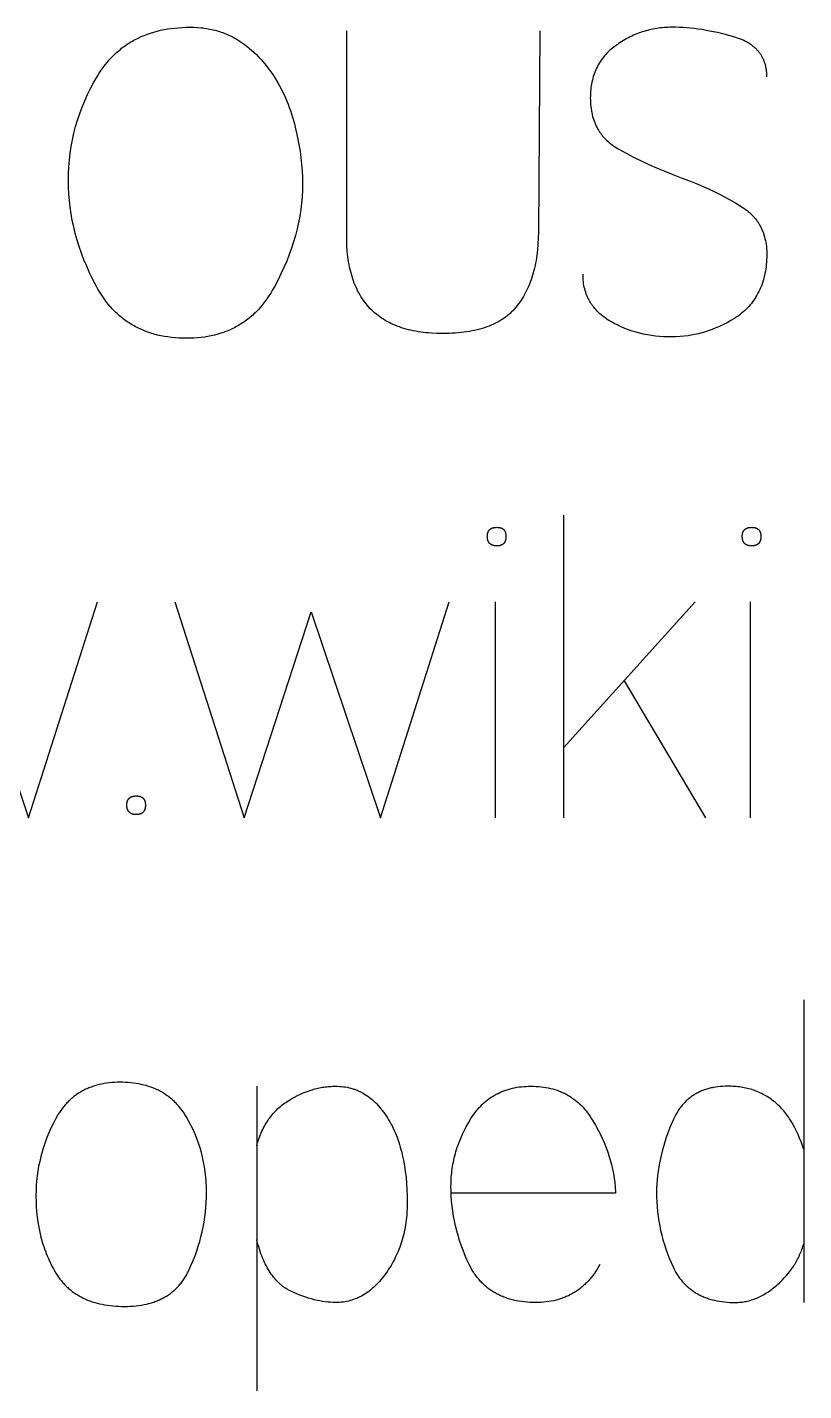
# Model space of a CAD drawing. Header units: millimetres. Extents: x -1220 to 1220, y -1270 to 3560.
# Drawn here: x -640.1 to -450.4, y 3226.7 to 3559.9 of the extents above; entities that cross this region are included whole.
import ezdxf

# ---------------------------------------------------------------- set-up
doc = ezdxf.new("R2010")
doc.units = ezdxf.units.MM
doc.layers.add('TC', color=220, linetype='Continuous', true_color=0xff00bb)

msp = doc.modelspace()

# ---------------------------------------------------------------- linework, layer by layer
at = {"layer": 'TC'}
for points in [[(-600.35, 3559.88), (-599.43, 3559.87), (-598.54, 3559.82), (-597.65, 3559.75), (-597.22, 3559.71), (-596.79, 3559.65), (-596.36, 3559.59), (-595.94, 3559.52), (-595.53, 3559.45), (-595.11, 3559.36), (-594.7, 3559.27), (-594.3, 3559.17), (-593.9, 3559.07), (-593.51, 3558.96), (-593.12, 3558.84), (-592.73, 3558.71), (-592.35, 3558.58), (-591.97, 3558.44), (-591.59, 3558.29), (-591.23, 3558.13), (-590.86, 3557.97), (-590.5, 3557.8), (-590.14, 3557.62), (-589.79, 3557.44), (-589.44, 3557.25), (-589.1, 3557.05), (-588.76, 3556.84), (-588.43, 3556.63), (-588.1, 3556.41), (-587.13, 3555.73), (-586.51, 3555.25), (-585.9, 3554.76), (-585.3, 3554.26), (-584.72, 3553.74), (-584.15, 3553.2), (-583.6, 3552.65), (-583.07, 3552.09), (-582.55, 3551.5), (-582.04, 3550.91), (-581.55, 3550.29), (-581.07, 3549.66), (-580.61, 3549.02), (-580.16, 3548.35), (-579.73, 3547.68), (-578.9, 3546.28), (-578.5, 3545.57), (-578.11, 3544.84), (-577.74, 3544.11), (-577.39, 3543.37), (-577.04, 3542.62), (-576.72, 3541.86), (-576.41, 3541.09), (-576.11, 3540.31), (-575.83, 3539.53), (-575.56, 3538.73), (-575.31, 3537.93), (-575.07, 3537.11), (-574.85, 3536.29), (-574.64, 3535.46), (-574.08, 3532.93), (-573.76, 3531.27), (-573.48, 3529.62), (-573.26, 3527.98), (-573.09, 3526.37), (-572.96, 3524.77), (-572.89, 3523.18), (-572.87, 3521.61), (-572.89, 3520.04), (-572.97, 3518.47), (-573.11, 3516.9), (-573.29, 3515.32), (-573.54, 3513.75), (-573.83, 3512.18), (-574.18, 3510.61), (-574.58, 3509.03), (-575.04, 3507.46), (-575.55, 3505.89), (-576.11, 3504.32), (-576.73, 3502.74), (-577.4, 3501.17), (-578.13, 3499.6), (-578.9, 3498.03), (-579.74, 3496.45), (-580.17, 3495.68), (-580.61, 3494.93), (-581.08, 3494.21), (-581.55, 3493.51), (-582.04, 3492.83), (-582.55, 3492.18), (-583.08, 3491.55), (-583.62, 3490.95), (-583.89, 3490.66), (-584.17, 3490.37), (-584.45, 3490.09), (-584.74, 3489.82), (-585.03, 3489.55), (-585.33, 3489.29), (-585.62, 3489.04), (-585.93, 3488.79), (-586.23, 3488.55), (-586.54, 3488.31), (-586.86, 3488.08), (-587.17, 3487.85), (-587.5, 3487.64), (-587.82, 3487.42), (-588.15, 3487.22), (-588.48, 3487.02), (-588.82, 3486.83), (-589.16, 3486.64), (-589.51, 3486.46), (-589.86, 3486.28), (-590.21, 3486.11), (-590.57, 3485.95), (-590.93, 3485.79), (-591.29, 3485.64), (-591.66, 3485.5), (-592.03, 3485.36), (-592.41, 3485.23), (-592.79, 3485.1), (-593.56, 3484.87), (-594.35, 3484.66), (-595.15, 3484.48), (-595.97, 3484.32), (-596.8, 3484.18), (-597.65, 3484.07), (-598.51, 3483.98), (-599.39, 3483.92), (-600.29, 3483.89), (-601.2, 3483.87), (-602.14, 3483.89), (-603.07, 3483.92), (-603.98, 3483.99), (-604.87, 3484.07), (-605.75, 3484.19), (-606.61, 3484.32), (-607.46, 3484.49), (-608.29, 3484.67), (-609.1, 3484.89), (-609.9, 3485.12), (-610.29, 3485.25), (-610.68, 3485.39), (-611.06, 3485.53), (-611.44, 3485.67), (-611.82, 3485.83), (-612.19, 3485.99), (-612.55, 3486.15), (-612.92, 3486.32), (-613.28, 3486.5), (-613.63, 3486.68), (-613.98, 3486.88), (-614.33, 3487.07), (-614.67, 3487.27), (-615.01, 3487.48), (-615.35, 3487.7), (-615.68, 3487.92), (-616.01, 3488.15), (-616.33, 3488.38), (-616.65, 3488.62), (-616.96, 3488.87), (-617.27, 3489.12), (-617.58, 3489.38), (-617.88, 3489.65), (-618.18, 3489.92), (-618.48, 3490.2), (-618.77, 3490.48), (-619.05, 3490.77), (-619.33, 3491.07), (-619.61, 3491.37), (-619.89, 3491.68), (-620.42, 3492.32), (-620.94, 3492.98), (-621.44, 3493.67), (-621.93, 3494.38), (-622.4, 3495.12), (-622.85, 3495.88), (-623.29, 3496.67), (-624.11, 3498.26), (-624.88, 3499.87), (-625.59, 3501.47), (-626.25, 3503.07), (-626.86, 3504.67), (-627.41, 3506.27), (-627.92, 3507.88), (-628.37, 3509.48), (-628.76, 3511.09), (-629.11, 3512.7), (-629.4, 3514.3), (-629.63, 3515.91), (-629.82, 3517.52), (-629.95, 3519.13), (-630.03, 3520.74), (-630.06, 3522.35), (-630.03, 3524.06), (-629.95, 3525.76), (-629.81, 3527.44), (-629.61, 3529.11), (-629.37, 3530.76), (-629.06, 3532.39), (-628.7, 3534.01), (-628.29, 3535.62), (-627.82, 3537.21), (-627.29, 3538.79), (-626.71, 3540.35), (-626.07, 3541.9), (-625.38, 3543.43), (-624.63, 3544.95), (-623.83, 3546.45), (-622.97, 3547.94), (-622.52, 3548.67), (-622.04, 3549.38), (-621.55, 3550.07), (-621.05, 3550.74), (-620.53, 3551.38), (-619.99, 3552), (-619.43, 3552.59), (-618.86, 3553.16), (-618.57, 3553.44), (-618.28, 3553.71), (-617.98, 3553.98), (-617.68, 3554.24), (-617.37, 3554.49), (-617.06, 3554.74), (-616.74, 3554.98), (-616.42, 3555.22), (-616.1, 3555.45), (-615.77, 3555.67), (-615.44, 3555.89), (-615.11, 3556.1), (-614.77, 3556.31), (-614.42, 3556.51), (-614.08, 3556.71), (-613.72, 3556.9), (-613.37, 3557.08), (-613.01, 3557.26), (-612.28, 3557.6), (-611.53, 3557.91), (-610.77, 3558.2), (-609.99, 3558.47), (-609.19, 3558.72), (-608.38, 3558.94), (-607.55, 3559.14), (-606.71, 3559.31), (-605.85, 3559.46), (-604.97, 3559.59), (-604.08, 3559.7), (-603.17, 3559.78), (-602.25, 3559.84), (-601.31, 3559.87)], [(-525.4, 3437.68), (-525.26, 3437.67), (-525.13, 3437.67), (-525.07, 3437.66), (-525, 3437.66), (-524.94, 3437.65), (-524.88, 3437.64), (-524.82, 3437.63), (-524.76, 3437.62), (-524.7, 3437.61), (-524.65, 3437.6), (-524.59, 3437.59), (-524.53, 3437.57), (-524.48, 3437.56), (-524.43, 3437.54), (-524.38, 3437.52), (-524.33, 3437.5), (-524.28, 3437.48), (-524.23, 3437.46), (-524.18, 3437.44), (-524.14, 3437.41), (-524.09, 3437.39), (-524.05, 3437.36), (-524, 3437.34), (-523.96, 3437.31), (-523.92, 3437.28), (-523.88, 3437.25), (-523.84, 3437.22), (-523.81, 3437.19), (-523.77, 3437.16), (-523.73, 3437.12), (-523.7, 3437.09), (-523.67, 3437.05), (-523.64, 3437.01), (-523.6, 3436.97), (-523.57, 3436.93), (-523.55, 3436.89), (-523.52, 3436.85), (-523.49, 3436.81), (-523.47, 3436.77), (-523.44, 3436.72), (-523.42, 3436.67), (-523.4, 3436.63), (-523.38, 3436.58), (-523.36, 3436.53), (-523.34, 3436.48), (-523.32, 3436.43), (-523.3, 3436.38), (-523.29, 3436.32), (-523.27, 3436.27), (-523.26, 3436.21), (-523.25, 3436.15), (-523.23, 3436.1), (-523.22, 3436.04), (-523.21, 3435.98), (-523.21, 3435.92), (-523.2, 3435.85), (-523.19, 3435.79), (-523.19, 3435.73), (-523.18, 3435.59), (-523.18, 3435.46), (-523.18, 3435.31), (-523.19, 3435.18), (-523.2, 3435.04), (-523.21, 3434.98), (-523.21, 3434.91), (-523.22, 3434.85), (-523.23, 3434.79), (-523.25, 3434.73), (-523.26, 3434.67), (-523.27, 3434.61), (-523.29, 3434.55), (-523.3, 3434.49), (-523.32, 3434.44), (-523.34, 3434.39), (-523.36, 3434.33), (-523.38, 3434.28), (-523.4, 3434.23), (-523.42, 3434.18), (-523.44, 3434.13), (-523.47, 3434.09), (-523.49, 3434.04), (-523.52, 3433.99), (-523.55, 3433.95), (-523.57, 3433.91), (-523.6, 3433.87), (-523.64, 3433.83), (-523.67, 3433.79), (-523.7, 3433.75), (-523.73, 3433.71), (-523.77, 3433.68), (-523.81, 3433.64), (-523.84, 3433.61), (-523.88, 3433.58), (-523.92, 3433.55), (-523.96, 3433.52), (-524, 3433.49), (-524.05, 3433.46), (-524.09, 3433.43), (-524.14, 3433.41), (-524.18, 3433.38), (-524.23, 3433.36), (-524.28, 3433.34), (-524.33, 3433.32), (-524.38, 3433.3), (-524.43, 3433.28), (-524.48, 3433.26), (-524.53, 3433.24), (-524.59, 3433.23), (-524.65, 3433.21), (-524.7, 3433.2), (-524.76, 3433.19), (-524.82, 3433.18), (-524.88, 3433.17), (-524.94, 3433.16), (-525, 3433.15), (-525.07, 3433.15), (-525.13, 3433.14), (-525.2, 3433.14), (-525.26, 3433.13), (-525.4, 3433.13), (-525.54, 3433.13), (-525.68, 3433.14), (-525.75, 3433.15), (-525.82, 3433.15), (-525.88, 3433.16), (-525.94, 3433.17), (-526.01, 3433.18), (-526.07, 3433.19), (-526.13, 3433.2), (-526.19, 3433.21), (-526.25, 3433.23), (-526.31, 3433.24), (-526.36, 3433.26), (-526.42, 3433.28), (-526.47, 3433.3), (-526.52, 3433.32), (-526.58, 3433.34), (-526.63, 3433.36), (-526.68, 3433.38), (-526.72, 3433.41), (-526.77, 3433.43), (-526.82, 3433.46), (-526.86, 3433.49), (-526.91, 3433.52), (-526.95, 3433.55), (-526.99, 3433.58), (-527.03, 3433.61), (-527.07, 3433.64), (-527.11, 3433.68), (-527.14, 3433.71), (-527.18, 3433.75), (-527.21, 3433.79), (-527.25, 3433.83), (-527.28, 3433.87), (-527.31, 3433.91), (-527.34, 3433.95), (-527.37, 3433.99), (-527.4, 3434.04), (-527.42, 3434.09), (-527.45, 3434.13), (-527.47, 3434.18), (-527.5, 3434.23), (-527.52, 3434.28), (-527.54, 3434.33), (-527.56, 3434.39), (-527.58, 3434.44), (-527.6, 3434.49), (-527.61, 3434.55), (-527.63, 3434.61), (-527.64, 3434.67), (-527.66, 3434.73), (-527.67, 3434.79), (-527.68, 3434.85), (-527.69, 3434.91), (-527.7, 3434.98), (-527.7, 3435.04), (-527.71, 3435.11), (-527.72, 3435.18), (-527.72, 3435.31), (-527.73, 3435.46), (-527.72, 3435.59), (-527.72, 3435.66), (-527.72, 3435.73), (-527.71, 3435.79), (-527.7, 3435.85), (-527.7, 3435.92), (-527.69, 3435.98), (-527.68, 3436.04), (-527.67, 3436.1), (-527.66, 3436.15), (-527.64, 3436.21), (-527.63, 3436.27), (-527.61, 3436.32), (-527.6, 3436.38), (-527.58, 3436.43), (-527.56, 3436.48), (-527.54, 3436.53), (-527.52, 3436.58), (-527.5, 3436.63), (-527.47, 3436.67), (-527.45, 3436.72), (-527.42, 3436.77), (-527.4, 3436.81), (-527.37, 3436.85), (-527.34, 3436.89), (-527.31, 3436.93), (-527.28, 3436.97), (-527.25, 3437.01), (-527.21, 3437.05), (-527.18, 3437.09), (-527.14, 3437.12), (-527.11, 3437.16), (-527.07, 3437.19), (-527.03, 3437.22), (-526.99, 3437.25), (-526.95, 3437.28), (-526.91, 3437.31), (-526.86, 3437.34), (-526.82, 3437.36), (-526.77, 3437.39), (-526.72, 3437.41), (-526.68, 3437.44), (-526.63, 3437.46), (-526.58, 3437.48), (-526.52, 3437.5), (-526.47, 3437.52), (-526.42, 3437.54), (-526.36, 3437.56), (-526.31, 3437.57), (-526.25, 3437.59), (-526.19, 3437.6), (-526.13, 3437.61), (-526.07, 3437.62), (-526.01, 3437.63), (-525.94, 3437.64), (-525.88, 3437.65), (-525.82, 3437.66), (-525.68, 3437.67), (-525.54, 3437.67)], [(-463.13, 3437.68), (-463, 3437.67), (-462.87, 3437.67), (-462.8, 3437.66), (-462.74, 3437.66), (-462.67, 3437.65), (-462.61, 3437.64), (-462.55, 3437.63), (-462.49, 3437.62), (-462.44, 3437.61), (-462.38, 3437.6), (-462.32, 3437.59), (-462.27, 3437.57), (-462.22, 3437.56), (-462.16, 3437.54), (-462.11, 3437.52), (-462.06, 3437.5), (-462.01, 3437.48), (-461.96, 3437.46), (-461.92, 3437.44), (-461.87, 3437.41), (-461.82, 3437.39), (-461.78, 3437.36), (-461.74, 3437.34), (-461.7, 3437.31), (-461.66, 3437.28), (-461.62, 3437.25), (-461.58, 3437.22), (-461.54, 3437.19), (-461.5, 3437.16), (-461.47, 3437.12), (-461.43, 3437.09), (-461.4, 3437.05), (-461.37, 3437.01), (-461.34, 3436.97), (-461.31, 3436.93), (-461.28, 3436.89), (-461.25, 3436.85), (-461.23, 3436.81), (-461.2, 3436.77), (-461.18, 3436.72), (-461.15, 3436.67), (-461.13, 3436.63), (-461.11, 3436.58), (-461.09, 3436.53), (-461.07, 3436.48), (-461.05, 3436.43), (-461.04, 3436.38), (-461.02, 3436.32), (-461.01, 3436.27), (-460.99, 3436.21), (-460.98, 3436.15), (-460.97, 3436.1), (-460.96, 3436.04), (-460.95, 3435.98), (-460.94, 3435.92), (-460.93, 3435.85), (-460.93, 3435.79), (-460.92, 3435.73), (-460.92, 3435.59), (-460.91, 3435.46), (-460.92, 3435.31), (-460.92, 3435.18), (-460.93, 3435.04), (-460.94, 3434.98), (-460.95, 3434.91), (-460.96, 3434.85), (-460.97, 3434.79), (-460.98, 3434.73), (-460.99, 3434.67), (-461.01, 3434.61), (-461.02, 3434.55), (-461.04, 3434.49), (-461.05, 3434.44), (-461.07, 3434.39), (-461.09, 3434.33), (-461.11, 3434.28), (-461.13, 3434.23), (-461.15, 3434.18), (-461.18, 3434.13), (-461.2, 3434.09), (-461.23, 3434.04), (-461.25, 3433.99), (-461.28, 3433.95), (-461.31, 3433.91), (-461.34, 3433.87), (-461.37, 3433.83), (-461.4, 3433.79), (-461.43, 3433.75), (-461.47, 3433.71), (-461.5, 3433.68), (-461.54, 3433.64), (-461.58, 3433.61), (-461.62, 3433.58), (-461.66, 3433.55), (-461.7, 3433.52), (-461.74, 3433.49), (-461.78, 3433.46), (-461.82, 3433.43), (-461.87, 3433.41), (-461.92, 3433.38), (-461.96, 3433.36), (-462.01, 3433.34), (-462.06, 3433.32), (-462.11, 3433.3), (-462.16, 3433.28), (-462.22, 3433.26), (-462.27, 3433.24), (-462.32, 3433.23), (-462.38, 3433.21), (-462.44, 3433.2), (-462.49, 3433.19), (-462.55, 3433.18), (-462.61, 3433.17), (-462.67, 3433.16), (-462.74, 3433.15), (-462.8, 3433.15), (-462.87, 3433.14), (-462.93, 3433.14), (-463, 3433.13), (-463.13, 3433.13), (-463.28, 3433.13), (-463.42, 3433.14), (-463.48, 3433.15), (-463.55, 3433.15), (-463.61, 3433.16), (-463.68, 3433.17), (-463.74, 3433.18), (-463.8, 3433.19), (-463.86, 3433.2), (-463.92, 3433.21), (-463.98, 3433.23), (-464.04, 3433.24), (-464.1, 3433.26), (-464.15, 3433.28), (-464.21, 3433.3), (-464.26, 3433.32), (-464.31, 3433.34), (-464.36, 3433.36), (-464.41, 3433.38), (-464.46, 3433.41), (-464.51, 3433.43), (-464.55, 3433.46), (-464.6, 3433.49), (-464.64, 3433.52), (-464.68, 3433.55), (-464.72, 3433.58), (-464.76, 3433.61), (-464.8, 3433.64), (-464.84, 3433.68), (-464.88, 3433.71), (-464.91, 3433.75), (-464.95, 3433.79), (-464.98, 3433.83), (-465.01, 3433.87), (-465.05, 3433.91), (-465.08, 3433.95), (-465.1, 3433.99), (-465.13, 3434.04), (-465.16, 3434.09), (-465.18, 3434.13), (-465.21, 3434.18), (-465.23, 3434.23), (-465.25, 3434.28), (-465.28, 3434.33), (-465.3, 3434.39), (-465.31, 3434.44), (-465.33, 3434.49), (-465.35, 3434.55), (-465.36, 3434.61), (-465.38, 3434.67), (-465.39, 3434.73), (-465.4, 3434.79), (-465.41, 3434.85), (-465.42, 3434.91), (-465.43, 3434.98), (-465.44, 3435.04), (-465.45, 3435.11), (-465.45, 3435.18), (-465.46, 3435.31), (-465.46, 3435.46), (-465.46, 3435.59), (-465.45, 3435.66), (-465.45, 3435.73), (-465.45, 3435.79), (-465.44, 3435.85), (-465.43, 3435.92), (-465.42, 3435.98), (-465.41, 3436.04), (-465.4, 3436.1), (-465.39, 3436.15), (-465.38, 3436.21), (-465.36, 3436.27), (-465.35, 3436.32), (-465.33, 3436.38), (-465.31, 3436.43), (-465.3, 3436.48), (-465.28, 3436.53), (-465.25, 3436.58), (-465.23, 3436.63), (-465.21, 3436.67), (-465.18, 3436.72), (-465.16, 3436.77), (-465.13, 3436.81), (-465.1, 3436.85), (-465.08, 3436.89), (-465.05, 3436.93), (-465.01, 3436.97), (-464.98, 3437.01), (-464.95, 3437.05), (-464.91, 3437.09), (-464.88, 3437.12), (-464.84, 3437.16), (-464.8, 3437.19), (-464.76, 3437.22), (-464.72, 3437.25), (-464.68, 3437.28), (-464.64, 3437.31), (-464.6, 3437.34), (-464.55, 3437.36), (-464.51, 3437.39), (-464.46, 3437.41), (-464.41, 3437.44), (-464.36, 3437.46), (-464.31, 3437.48), (-464.26, 3437.5), (-464.21, 3437.52), (-464.15, 3437.54), (-464.1, 3437.56), (-464.04, 3437.57), (-463.98, 3437.59), (-463.92, 3437.6), (-463.86, 3437.61), (-463.8, 3437.62), (-463.74, 3437.63), (-463.68, 3437.64), (-463.61, 3437.65), (-463.55, 3437.66), (-463.42, 3437.67), (-463.28, 3437.67)], [(-613.46, 3372.03), (-613.32, 3372.03), (-613.19, 3372.02), (-613.13, 3372.01), (-613.06, 3372.01), (-613, 3372), (-612.94, 3371.99), (-612.88, 3371.98), (-612.82, 3371.97), (-612.76, 3371.96), (-612.71, 3371.95), (-612.65, 3371.94), (-612.59, 3371.92), (-612.54, 3371.91), (-612.49, 3371.89), (-612.44, 3371.87), (-612.39, 3371.85), (-612.34, 3371.83), (-612.29, 3371.81), (-612.24, 3371.79), (-612.2, 3371.77), (-612.15, 3371.74), (-612.11, 3371.72), (-612.06, 3371.69), (-612.02, 3371.66), (-611.98, 3371.63), (-611.94, 3371.6), (-611.9, 3371.57), (-611.87, 3371.54), (-611.83, 3371.51), (-611.79, 3371.47), (-611.76, 3371.44), (-611.73, 3371.4), (-611.7, 3371.36), (-611.66, 3371.33), (-611.63, 3371.29), (-611.61, 3371.25), (-611.58, 3371.2), (-611.55, 3371.16), (-611.53, 3371.12), (-611.5, 3371.07), (-611.48, 3371.03), (-611.46, 3370.98), (-611.44, 3370.93), (-611.42, 3370.88), (-611.4, 3370.83), (-611.38, 3370.78), (-611.36, 3370.73), (-611.35, 3370.67), (-611.33, 3370.62), (-611.32, 3370.56), (-611.31, 3370.51), (-611.29, 3370.45), (-611.28, 3370.39), (-611.27, 3370.33), (-611.27, 3370.27), (-611.26, 3370.21), (-611.25, 3370.14), (-611.25, 3370.08), (-611.24, 3369.94), (-611.24, 3369.81), (-611.24, 3369.67), (-611.25, 3369.53), (-611.26, 3369.39), (-611.27, 3369.33), (-611.27, 3369.26), (-611.28, 3369.2), (-611.29, 3369.14), (-611.31, 3369.08), (-611.32, 3369.02), (-611.33, 3368.96), (-611.35, 3368.9), (-611.36, 3368.85), (-611.38, 3368.79), (-611.4, 3368.74), (-611.42, 3368.68), (-611.44, 3368.63), (-611.46, 3368.58), (-611.48, 3368.53), (-611.5, 3368.48), (-611.53, 3368.44), (-611.55, 3368.39), (-611.58, 3368.35), (-611.61, 3368.3), (-611.63, 3368.26), (-611.66, 3368.22), (-611.7, 3368.18), (-611.73, 3368.14), (-611.76, 3368.1), (-611.79, 3368.06), (-611.83, 3368.03), (-611.87, 3367.99), (-611.9, 3367.96), (-611.94, 3367.93), (-611.98, 3367.9), (-612.02, 3367.87), (-612.06, 3367.84), (-612.11, 3367.81), (-612.15, 3367.78), (-612.2, 3367.76), (-612.24, 3367.73), (-612.29, 3367.71), (-612.34, 3367.69), (-612.39, 3367.67), (-612.44, 3367.65), (-612.49, 3367.63), (-612.54, 3367.61), (-612.59, 3367.59), (-612.65, 3367.58), (-612.71, 3367.56), (-612.76, 3367.55), (-612.82, 3367.54), (-612.88, 3367.53), (-612.94, 3367.52), (-613, 3367.51), (-613.06, 3367.5), (-613.13, 3367.5), (-613.19, 3367.49), (-613.26, 3367.49), (-613.32, 3367.48), (-613.46, 3367.48), (-613.6, 3367.48), (-613.74, 3367.49), (-613.81, 3367.5), (-613.88, 3367.5), (-613.94, 3367.51), (-614, 3367.52), (-614.07, 3367.53), (-614.13, 3367.54), (-614.19, 3367.55), (-614.25, 3367.56), (-614.31, 3367.58), (-614.37, 3367.59), (-614.42, 3367.61), (-614.48, 3367.63), (-614.53, 3367.65), (-614.58, 3367.67), (-614.64, 3367.69), (-614.69, 3367.71), (-614.74, 3367.73), (-614.78, 3367.76), (-614.83, 3367.78), (-614.88, 3367.81), (-614.92, 3367.84), (-614.97, 3367.87), (-615.01, 3367.9), (-615.05, 3367.93), (-615.09, 3367.96), (-615.13, 3367.99), (-615.17, 3368.03), (-615.2, 3368.06), (-615.24, 3368.1), (-615.27, 3368.14), (-615.31, 3368.18), (-615.34, 3368.22), (-615.37, 3368.26), (-615.4, 3368.3), (-615.43, 3368.35), (-615.46, 3368.39), (-615.48, 3368.44), (-615.51, 3368.48), (-615.53, 3368.53), (-615.56, 3368.58), (-615.58, 3368.63), (-615.6, 3368.68), (-615.62, 3368.74), (-615.64, 3368.79), (-615.66, 3368.85), (-615.67, 3368.9), (-615.69, 3368.96), (-615.7, 3369.02), (-615.72, 3369.08), (-615.73, 3369.14), (-615.74, 3369.2), (-615.75, 3369.26), (-615.76, 3369.33), (-615.76, 3369.39), (-615.77, 3369.46), (-615.78, 3369.53), (-615.78, 3369.67), (-615.79, 3369.81), (-615.78, 3369.94), (-615.78, 3370.01), (-615.78, 3370.08), (-615.77, 3370.14), (-615.76, 3370.21), (-615.76, 3370.27), (-615.75, 3370.33), (-615.74, 3370.39), (-615.73, 3370.45), (-615.72, 3370.51), (-615.7, 3370.56), (-615.69, 3370.62), (-615.67, 3370.67), (-615.66, 3370.73), (-615.64, 3370.78), (-615.62, 3370.83), (-615.6, 3370.88), (-615.58, 3370.93), (-615.56, 3370.98), (-615.53, 3371.03), (-615.51, 3371.07), (-615.48, 3371.12), (-615.46, 3371.16), (-615.43, 3371.2), (-615.4, 3371.25), (-615.37, 3371.29), (-615.34, 3371.33), (-615.31, 3371.36), (-615.27, 3371.4), (-615.24, 3371.44), (-615.2, 3371.47), (-615.17, 3371.51), (-615.13, 3371.54), (-615.09, 3371.57), (-615.05, 3371.6), (-615.01, 3371.63), (-614.97, 3371.66), (-614.92, 3371.69), (-614.88, 3371.72), (-614.83, 3371.74), (-614.78, 3371.77), (-614.74, 3371.79), (-614.69, 3371.81), (-614.64, 3371.83), (-614.58, 3371.85), (-614.53, 3371.87), (-614.48, 3371.89), (-614.42, 3371.91), (-614.37, 3371.92), (-614.31, 3371.94), (-614.25, 3371.95), (-614.19, 3371.96), (-614.13, 3371.97), (-614.07, 3371.98), (-614, 3371.99), (-613.94, 3372), (-613.88, 3372.01), (-613.74, 3372.02), (-613.6, 3372.03)], [(-617.48, 3302.05), (-618.15, 3302.04), (-618.81, 3302.01), (-619.47, 3301.97), (-620.1, 3301.91), (-620.73, 3301.83), (-621.35, 3301.73), (-621.95, 3301.62), (-622.54, 3301.48), (-623.12, 3301.33), (-623.69, 3301.17), (-624.25, 3300.98), (-624.52, 3300.89), (-624.8, 3300.78), (-625.06, 3300.67), (-625.33, 3300.56), (-625.59, 3300.45), (-625.85, 3300.33), (-626.11, 3300.2), (-626.36, 3300.07), (-626.61, 3299.94), (-626.86, 3299.8), (-627.1, 3299.66), (-627.35, 3299.51), (-627.58, 3299.36), (-627.82, 3299.2), (-628.05, 3299.04), (-628.28, 3298.88), (-628.51, 3298.71), (-628.73, 3298.54), (-628.95, 3298.36), (-629.17, 3298.18), (-629.39, 3297.99), (-629.6, 3297.8), (-629.81, 3297.6), (-630.02, 3297.4), (-630.22, 3297.2), (-630.42, 3296.99), (-630.62, 3296.78), (-630.81, 3296.56), (-631.19, 3296.11), (-631.56, 3295.65), (-631.92, 3295.17), (-632.26, 3294.67), (-632.6, 3294.15), (-632.92, 3293.61), (-633.23, 3293.06), (-633.8, 3291.93), (-634.34, 3290.8), (-634.84, 3289.66), (-635.31, 3288.52), (-635.74, 3287.37), (-636.13, 3286.22), (-636.48, 3285.06), (-636.8, 3283.89), (-637.07, 3282.72), (-637.32, 3281.54), (-637.52, 3280.35), (-637.69, 3279.16), (-637.82, 3277.97), (-637.91, 3276.77), (-637.97, 3275.56), (-637.99, 3274.35), (-637.97, 3273.01), (-637.91, 3271.69), (-637.81, 3270.4), (-637.68, 3269.12), (-637.51, 3267.87), (-637.3, 3266.63), (-637.05, 3265.42), (-636.77, 3264.23), (-636.45, 3263.05), (-636.27, 3262.48), (-636.09, 3261.9), (-635.89, 3261.33), (-635.69, 3260.77), (-635.47, 3260.21), (-635.25, 3259.66), (-635.02, 3259.11), (-634.78, 3258.57), (-634.52, 3258.03), (-634.26, 3257.5), (-633.99, 3256.98), (-633.71, 3256.45), (-633.42, 3255.94), (-633.12, 3255.43), (-632.81, 3254.92), (-632.47, 3254.44), (-632.13, 3253.97), (-631.95, 3253.74), (-631.77, 3253.52), (-631.59, 3253.3), (-631.4, 3253.08), (-631.21, 3252.87), (-631.02, 3252.66), (-630.82, 3252.45), (-630.62, 3252.25), (-630.42, 3252.06), (-630.21, 3251.86), (-630, 3251.68), (-629.78, 3251.49), (-629.57, 3251.31), (-629.35, 3251.13), (-629.12, 3250.96), (-628.89, 3250.79), (-628.66, 3250.63), (-628.43, 3250.47), (-628.19, 3250.31), (-627.95, 3250.16), (-627.71, 3250.01), (-627.46, 3249.86), (-627.21, 3249.72), (-626.95, 3249.58), (-626.44, 3249.32), (-625.9, 3249.07), (-625.36, 3248.84), (-624.8, 3248.63), (-624.23, 3248.43), (-623.64, 3248.25), (-623.04, 3248.08), (-622.43, 3247.93), (-621.8, 3247.79), (-621.17, 3247.68), (-620.51, 3247.57), (-619.85, 3247.48), (-619.17, 3247.41), (-618.47, 3247.36), (-617.77, 3247.32), (-617.05, 3247.29), (-616.31, 3247.29), (-615.59, 3247.29), (-614.89, 3247.32), (-614.2, 3247.36), (-613.52, 3247.43), (-612.86, 3247.5), (-612.22, 3247.6), (-611.59, 3247.72), (-610.97, 3247.85), (-610.37, 3248), (-609.78, 3248.16), (-609.49, 3248.25), (-609.21, 3248.35), (-608.93, 3248.45), (-608.65, 3248.55), (-608.37, 3248.66), (-608.1, 3248.77), (-607.84, 3248.88), (-607.58, 3249.01), (-607.32, 3249.13), (-607.06, 3249.26), (-606.81, 3249.39), (-606.56, 3249.53), (-606.32, 3249.67), (-606.08, 3249.82), (-605.84, 3249.97), (-605.61, 3250.13), (-605.38, 3250.29), (-605.15, 3250.45), (-604.93, 3250.62), (-604.71, 3250.8), (-604.5, 3250.97), (-604.28, 3251.16), (-604.08, 3251.34), (-603.87, 3251.53), (-603.67, 3251.73), (-603.48, 3251.93), (-603.28, 3252.13), (-603.09, 3252.34), (-602.91, 3252.55), (-602.73, 3252.77), (-602.55, 3252.99), (-602.37, 3253.22), (-602.2, 3253.45), (-602.03, 3253.68), (-601.87, 3253.92), (-601.71, 3254.17), (-601.55, 3254.41), (-601.4, 3254.67), (-601.25, 3254.92), (-601.11, 3255.18), (-600.97, 3255.45), (-600.83, 3255.72), (-600.56, 3256.27), (-600.05, 3257.4), (-599.57, 3258.53), (-599.13, 3259.67), (-598.71, 3260.82), (-598.33, 3261.98), (-597.99, 3263.14), (-597.67, 3264.32), (-597.39, 3265.49), (-597.14, 3266.68), (-596.93, 3267.88), (-596.75, 3269.08), (-596.6, 3270.28), (-596.48, 3271.5), (-596.4, 3272.72), (-596.35, 3273.96), (-596.33, 3275.19), (-596.35, 3276.46), (-596.41, 3277.7), (-596.51, 3278.94), (-596.64, 3280.16), (-596.82, 3281.36), (-597.03, 3282.55), (-597.28, 3283.73), (-597.58, 3284.89), (-597.91, 3286.04), (-598.27, 3287.18), (-598.68, 3288.3), (-599.13, 3289.41), (-599.61, 3290.5), (-600.14, 3291.58), (-600.7, 3292.64), (-601.3, 3293.69), (-601.62, 3294.21), (-601.95, 3294.71), (-602.29, 3295.19), (-602.64, 3295.65), (-603.01, 3296.1), (-603.38, 3296.53), (-603.58, 3296.74), (-603.77, 3296.95), (-603.97, 3297.15), (-604.18, 3297.35), (-604.38, 3297.54), (-604.59, 3297.73), (-604.8, 3297.92), (-605.02, 3298.1), (-605.23, 3298.28), (-605.46, 3298.45), (-605.68, 3298.62), (-605.91, 3298.78), (-606.14, 3298.94), (-606.37, 3299.1), (-606.6, 3299.25), (-606.84, 3299.4), (-607.09, 3299.55), (-607.33, 3299.69), (-607.58, 3299.83), (-607.83, 3299.96), (-608.08, 3300.09), (-608.34, 3300.21), (-608.87, 3300.45), (-609.4, 3300.67), (-609.95, 3300.87), (-610.51, 3301.06), (-611.08, 3301.23), (-611.67, 3301.38), (-612.26, 3301.52), (-612.87, 3301.65), (-613.49, 3301.75), (-614.13, 3301.84), (-614.77, 3301.92), (-615.43, 3301.97), (-616.1, 3302.01), (-616.78, 3302.04)]]:
    msp.add_lwpolyline(points, close=True, dxfattribs=at)
for points in [[(-514.93, 3559.04), (-515.25, 3509.77), (-515.28, 3508.32), (-515.36, 3506.9), (-515.48, 3505.52), (-515.63, 3504.19), (-515.73, 3503.54), (-515.83, 3502.9), (-515.95, 3502.27), (-516.07, 3501.65), (-516.21, 3501.04), (-516.36, 3500.45), (-516.51, 3499.86), (-516.68, 3499.28), (-516.86, 3498.72), (-517.04, 3498.16), (-517.24, 3497.61), (-517.45, 3497.08), (-517.67, 3496.56), (-517.89, 3496.04), (-518.13, 3495.54), (-518.38, 3495.05), (-518.64, 3494.56), (-518.91, 3494.09), (-519.19, 3493.63), (-519.48, 3493.18), (-519.78, 3492.74), (-520.09, 3492.31), (-520.42, 3491.89), (-520.75, 3491.49), (-521.09, 3491.09), (-521.26, 3490.9), (-521.44, 3490.7), (-521.62, 3490.52), (-521.8, 3490.33), (-521.99, 3490.15), (-522.18, 3489.97), (-522.38, 3489.8), (-522.58, 3489.63), (-522.78, 3489.46), (-522.99, 3489.29), (-523.2, 3489.13), (-523.41, 3488.97), (-523.85, 3488.66), (-524.3, 3488.37), (-524.76, 3488.08), (-525.24, 3487.81), (-525.74, 3487.56), (-526.25, 3487.31), (-526.77, 3487.08), (-527.31, 3486.86), (-527.86, 3486.65), (-528.42, 3486.45), (-529, 3486.27), (-529.6, 3486.1), (-530.2, 3485.94), (-530.83, 3485.8), (-531.46, 3485.67), (-532.11, 3485.55), (-532.78, 3485.44), (-533.46, 3485.35), (-534.15, 3485.26), (-534.86, 3485.19), (-535.58, 3485.14), (-536.32, 3485.09), (-537.07, 3485.06), (-538.61, 3485.04), (-540.03, 3485.06), (-541.39, 3485.13), (-542.06, 3485.18), (-542.72, 3485.24), (-543.36, 3485.31), (-544, 3485.39), (-544.62, 3485.49), (-545.24, 3485.59), (-545.84, 3485.71), (-546.43, 3485.84), (-547.01, 3485.98), (-547.58, 3486.13), (-548.14, 3486.29), (-548.68, 3486.46), (-549.22, 3486.65), (-549.74, 3486.84), (-550.26, 3487.05), (-550.76, 3487.27), (-551.26, 3487.5), (-551.74, 3487.74), (-552.21, 3487.99), (-552.67, 3488.25), (-553.12, 3488.52), (-553.55, 3488.81), (-553.98, 3489.1), (-554.4, 3489.41), (-554.8, 3489.73), (-555.2, 3490.05), (-555.58, 3490.39), (-555.95, 3490.75), (-556.31, 3491.11), (-556.66, 3491.48), (-557, 3491.87), (-557.33, 3492.26), (-557.65, 3492.67), (-557.95, 3493.09), (-558.25, 3493.52), (-558.53, 3493.96), (-558.81, 3494.41), (-559.07, 3494.87), (-559.32, 3495.34), (-559.56, 3495.83), (-559.79, 3496.33), (-560.01, 3496.83), (-560.22, 3497.35), (-560.42, 3497.88), (-560.6, 3498.42), (-560.78, 3498.97), (-560.94, 3499.54), (-561.1, 3500.11), (-561.24, 3500.7), (-561.37, 3501.29), (-561.49, 3501.9), (-561.6, 3502.52), (-561.7, 3503.15), (-561.79, 3503.79), (-561.86, 3504.44), (-561.93, 3505.11), (-562.03, 3506.47), (-562.08, 3507.87), (-562.08, 3559.04)], [(-459.43, 3547.73), (-459.44, 3548.19), (-459.45, 3548.42), (-459.47, 3548.64), (-459.48, 3548.87), (-459.51, 3549.09), (-459.53, 3549.31), (-459.56, 3549.52), (-459.59, 3549.73), (-459.63, 3549.94), (-459.67, 3550.15), (-459.72, 3550.36), (-459.77, 3550.56), (-459.82, 3550.76), (-459.88, 3550.96), (-459.94, 3551.15), (-460.01, 3551.35), (-460.08, 3551.54), (-460.15, 3551.73), (-460.23, 3551.91), (-460.31, 3552.09), (-460.4, 3552.27), (-460.49, 3552.45), (-460.58, 3552.63), (-460.68, 3552.8), (-460.78, 3552.97), (-460.88, 3553.14), (-460.99, 3553.3), (-461.11, 3553.46), (-461.22, 3553.62), (-461.34, 3553.78), (-461.47, 3553.94), (-461.6, 3554.09), (-461.73, 3554.24), (-461.87, 3554.39), (-462.01, 3554.53), (-462.15, 3554.67), (-462.3, 3554.81), (-462.46, 3554.95), (-462.61, 3555.08), (-462.77, 3555.22), (-462.94, 3555.35), (-463.11, 3555.47), (-463.28, 3555.6), (-463.46, 3555.72), (-463.64, 3555.84), (-463.82, 3555.96), (-464.01, 3556.07), (-464.21, 3556.18), (-464.4, 3556.29), (-464.6, 3556.4), (-464.81, 3556.5), (-465.23, 3556.7), (-465.67, 3556.89), (-466.12, 3557.08), (-466.59, 3557.25), (-467.07, 3557.41), (-467.57, 3557.56), (-469.57, 3558.1), (-471.52, 3558.57), (-473.45, 3558.97), (-475.34, 3559.3), (-476.28, 3559.44), (-477.2, 3559.56), (-478.12, 3559.66), (-479.03, 3559.74), (-479.93, 3559.8), (-480.82, 3559.85), (-481.71, 3559.87), (-482.59, 3559.88), (-483.07, 3559.88), (-483.54, 3559.86), (-484.02, 3559.84), (-484.49, 3559.81), (-484.96, 3559.77), (-485.42, 3559.72), (-485.89, 3559.67), (-486.34, 3559.6), (-486.8, 3559.52), (-487.25, 3559.44), (-487.7, 3559.35), (-488.15, 3559.24), (-488.59, 3559.13), (-489.03, 3559.01), (-489.47, 3558.88), (-489.91, 3558.75), (-490.34, 3558.6), (-490.77, 3558.44), (-491.19, 3558.28), (-491.61, 3558.11), (-492.03, 3557.92), (-492.45, 3557.73), (-492.86, 3557.53), (-493.27, 3557.33), (-493.68, 3557.11), (-494.08, 3556.88), (-494.48, 3556.65), (-494.88, 3556.4), (-495.27, 3556.15), (-495.66, 3555.89), (-496.05, 3555.62), (-496.43, 3555.34), (-496.81, 3555.06), (-497.18, 3554.77), (-497.53, 3554.47), (-497.87, 3554.17), (-498.2, 3553.85), (-498.52, 3553.53), (-498.82, 3553.21), (-499.12, 3552.87), (-499.4, 3552.53), (-499.67, 3552.18), (-499.92, 3551.82), (-500.17, 3551.46), (-500.4, 3551.08), (-500.63, 3550.7), (-500.83, 3550.32), (-501.03, 3549.92), (-501.22, 3549.52), (-501.39, 3549.1), (-501.55, 3548.69), (-501.7, 3548.26), (-501.84, 3547.82), (-501.97, 3547.38), (-502.08, 3546.93), (-502.18, 3546.48), (-502.27, 3546.01), (-502.35, 3545.54), (-502.42, 3545.06), (-502.47, 3544.57), (-502.51, 3544.08), (-502.54, 3543.57), (-502.56, 3543.06), (-502.57, 3542.55), (-502.56, 3542.01), (-502.54, 3541.49), (-502.5, 3540.98), (-502.46, 3540.48), (-502.39, 3539.98), (-502.32, 3539.5), (-502.23, 3539.02), (-502.13, 3538.55), (-502.01, 3538.1), (-501.88, 3537.65), (-501.74, 3537.21), (-501.58, 3536.78), (-501.5, 3536.57), (-501.41, 3536.36), (-501.32, 3536.15), (-501.23, 3535.94), (-501.13, 3535.74), (-501.03, 3535.54), (-500.93, 3535.34), (-500.82, 3535.15), (-500.71, 3534.95), (-500.6, 3534.76), (-500.48, 3534.57), (-500.36, 3534.38), (-500.23, 3534.2), (-500.11, 3534.02), (-499.97, 3533.84), (-499.84, 3533.66), (-499.7, 3533.48), (-499.56, 3533.31), (-499.42, 3533.14), (-499.27, 3532.97), (-499.12, 3532.8), (-498.96, 3532.64), (-498.8, 3532.48), (-498.64, 3532.32), (-498.31, 3532.01), (-497.96, 3531.7), (-497.6, 3531.41), (-497.22, 3531.12), (-496.84, 3530.85), (-496.43, 3530.58), (-496.02, 3530.32), (-495.59, 3530.07), (-493.82, 3529.11), (-492.02, 3528.17), (-490.18, 3527.26), (-488.29, 3526.37), (-486.37, 3525.51), (-484.41, 3524.68), (-482.41, 3523.87), (-480.37, 3523.09), (-478.33, 3522.33), (-476.34, 3521.53), (-474.4, 3520.7), (-472.52, 3519.82), (-470.68, 3518.9), (-468.89, 3517.94), (-467.15, 3516.94), (-465.46, 3515.91), (-465.05, 3515.64), (-464.66, 3515.36), (-464.28, 3515.07), (-464.09, 3514.92), (-463.91, 3514.77), (-463.73, 3514.62), (-463.56, 3514.46), (-463.39, 3514.31), (-463.22, 3514.15), (-463.06, 3513.98), (-462.9, 3513.82), (-462.74, 3513.65), (-462.59, 3513.48), (-462.44, 3513.31), (-462.3, 3513.13), (-462.16, 3512.96), (-462.02, 3512.78), (-461.89, 3512.6), (-461.76, 3512.41), (-461.63, 3512.22), (-461.51, 3512.04), (-461.39, 3511.84), (-461.27, 3511.65), (-461.16, 3511.45), (-461.05, 3511.25), (-460.94, 3511.05), (-460.84, 3510.85), (-460.74, 3510.64), (-460.65, 3510.43), (-460.56, 3510.22), (-460.47, 3510.01), (-460.39, 3509.79), (-460.31, 3509.58), (-460.23, 3509.36), (-460.16, 3509.13), (-460.09, 3508.91), (-460.03, 3508.68), (-459.91, 3508.22), (-459.8, 3507.74), (-459.71, 3507.26), (-459.63, 3506.77), (-459.57, 3506.27), (-459.52, 3505.75), (-459.49, 3505.23), (-459.47, 3504.7), (-459.47, 3504.16), (-459.48, 3503.61), (-459.5, 3503.05), (-459.54, 3502.48), (-459.59, 3501.91), (-459.66, 3501.35), (-459.73, 3500.8), (-459.82, 3500.25), (-459.93, 3499.72), (-460.04, 3499.19), (-460.17, 3498.68), (-460.31, 3498.17), (-460.46, 3497.67), (-460.62, 3497.19), (-460.8, 3496.71), (-460.99, 3496.24), (-461.19, 3495.77), (-461.4, 3495.32), (-461.63, 3494.88), (-461.87, 3494.45), (-462.12, 3494.02), (-462.38, 3493.6), (-462.65, 3493.2), (-462.94, 3492.8), (-463.24, 3492.41), (-463.56, 3492.03), (-463.88, 3491.66), (-464.22, 3491.3), (-464.57, 3490.95), (-464.93, 3490.61), (-465.3, 3490.27), (-465.69, 3489.95), (-466.09, 3489.63), (-466.5, 3489.32), (-466.93, 3489.03), (-467.36, 3488.74), (-468.25, 3488.2), (-469.15, 3487.69), (-470.06, 3487.22), (-470.98, 3486.79), (-471.9, 3486.39), (-472.84, 3486.02), (-473.78, 3485.68), (-474.26, 3485.53), (-474.74, 3485.38), (-475.22, 3485.24), (-475.7, 3485.11), (-476.18, 3484.99), (-476.67, 3484.88), (-477.16, 3484.78), (-477.65, 3484.68), (-478.64, 3484.51), (-479.64, 3484.38), (-480.65, 3484.29), (-481.66, 3484.22), (-482.69, 3484.19), (-483.7, 3484.19), (-484.7, 3484.23), (-485.7, 3484.29), (-486.68, 3484.39), (-487.64, 3484.52), (-488.6, 3484.68), (-489.55, 3484.87), (-490.49, 3485.09), (-491.41, 3485.34), (-492.33, 3485.63), (-493.23, 3485.94), (-494.13, 3486.29), (-495.01, 3486.67), (-495.88, 3487.08), (-496.75, 3487.52), (-497.6, 3488), (-498.01, 3488.25), (-498.42, 3488.5), (-498.81, 3488.76), (-499.18, 3489.03), (-499.55, 3489.31), (-499.9, 3489.59), (-500.23, 3489.89), (-500.56, 3490.18), (-500.87, 3490.49), (-501.16, 3490.8), (-501.45, 3491.12), (-501.72, 3491.45), (-501.85, 3491.62), (-501.98, 3491.79), (-502.1, 3491.96), (-502.22, 3492.13), (-502.34, 3492.3), (-502.45, 3492.48), (-502.56, 3492.65), (-502.67, 3492.83), (-502.78, 3493.01), (-502.88, 3493.2), (-502.97, 3493.38), (-503.07, 3493.57), (-503.16, 3493.76), (-503.25, 3493.95), (-503.33, 3494.14), (-503.41, 3494.33), (-503.49, 3494.53), (-503.56, 3494.72), (-503.63, 3494.92), (-503.7, 3495.12), (-503.83, 3495.53), (-503.94, 3495.95), (-504.04, 3496.37), (-504.12, 3496.8), (-504.2, 3497.23), (-504.26, 3497.67), (-504.3, 3498.13), (-504.34, 3498.58), (-504.36, 3499.05), (-504.36, 3499.52)], [(-509.12, 3440.64), (-509.12, 3366.64)], [(-690, 3419.49), (-673.08, 3366.64), (-656.7, 3417.06), (-639.78, 3366.64), (-622.97, 3419.49)], [(-604.05, 3419.49), (-587.14, 3366.64), (-570.75, 3417.06), (-553.84, 3366.64), (-537.03, 3419.49)], [(-525.82, 3419.49), (-525.82, 3366.64)], [(-476.98, 3419.49), (-509.12, 3383.76)], [(-463.56, 3419.49), (-463.56, 3366.64)], [(-494.32, 3400.15), (-474.45, 3366.64)], [(-450.45, 3322.24), (-450.45, 3248.24)], [(-584.07, 3301.09), (-584.07, 3226.67)], [(-584.07, 3286.61), (-583.94, 3287.08), (-583.79, 3287.53), (-583.64, 3287.98), (-583.49, 3288.42), (-583.32, 3288.86), (-583.15, 3289.28), (-582.97, 3289.7), (-582.79, 3290.11), (-582.6, 3290.52), (-582.4, 3290.91), (-582.19, 3291.3), (-581.98, 3291.68), (-581.76, 3292.05), (-581.53, 3292.41), (-581.3, 3292.77), (-581.06, 3293.11), (-580.81, 3293.45), (-580.56, 3293.78), (-580.29, 3294.11), (-580.02, 3294.42), (-579.75, 3294.73), (-579.47, 3295.03), (-579.17, 3295.33), (-578.88, 3295.61), (-578.57, 3295.89), (-578.26, 3296.16), (-577.94, 3296.42), (-577.62, 3296.67), (-577.29, 3296.92), (-576.95, 3297.15), (-576.6, 3297.38), (-576.25, 3297.61), (-575.53, 3298.03), (-574.82, 3298.42), (-574.11, 3298.79), (-573.39, 3299.13), (-572.68, 3299.45), (-571.97, 3299.73), (-571.25, 3299.99), (-570.54, 3300.22), (-570.18, 3300.33), (-569.83, 3300.43), (-569.47, 3300.52), (-569.11, 3300.6), (-568.76, 3300.68), (-568.4, 3300.75), (-568.04, 3300.82), (-567.69, 3300.88), (-567.33, 3300.93), (-566.97, 3300.97), (-566.61, 3301.01), (-566.26, 3301.04), (-565.9, 3301.06), (-565.54, 3301.08), (-565.19, 3301.09), (-564.83, 3301.09), (-564.34, 3301.09), (-563.85, 3301.06), (-563.37, 3301.03), (-562.9, 3300.97), (-562.43, 3300.91), (-561.97, 3300.82), (-561.51, 3300.72), (-561.06, 3300.61), (-560.84, 3300.55), (-560.62, 3300.48), (-560.4, 3300.41), (-560.19, 3300.34), (-559.97, 3300.26), (-559.75, 3300.18), (-559.54, 3300.1), (-559.33, 3300.01), (-559.12, 3299.92), (-558.91, 3299.82), (-558.71, 3299.72), (-558.5, 3299.62), (-558.3, 3299.51), (-558.09, 3299.4), (-557.7, 3299.16), (-557.3, 3298.92), (-556.91, 3298.65), (-556.53, 3298.37), (-556.16, 3298.08), (-555.79, 3297.77), (-555.43, 3297.45), (-555.07, 3297.11), (-554.72, 3296.75), (-554.38, 3296.38), (-554.04, 3296), (-553.71, 3295.6), (-553.38, 3295.19), (-553.07, 3294.76), (-552.75, 3294.31), (-552.45, 3293.85), (-552.15, 3293.38), (-551.85, 3292.89), (-551.56, 3292.39), (-551.28, 3291.88), (-551.01, 3291.37), (-550.74, 3290.84), (-550.49, 3290.3), (-550.25, 3289.75), (-550.02, 3289.19), (-549.79, 3288.62), (-549.58, 3288.04), (-549.38, 3287.45), (-549.18, 3286.85), (-549, 3286.23), (-548.82, 3285.61), (-548.65, 3284.98), (-548.5, 3284.34), (-548.21, 3283.02), (-547.97, 3281.67), (-547.76, 3280.27), (-547.59, 3278.83), (-547.45, 3277.35), (-547.36, 3275.83), (-547.3, 3274.26), (-547.28, 3272.66), (-547.3, 3271.41), (-547.36, 3270.19), (-547.41, 3269.59), (-547.46, 3268.99), (-547.53, 3268.4), (-547.61, 3267.81), (-547.69, 3267.23), (-547.79, 3266.66), (-547.89, 3266.09), (-548.01, 3265.53), (-548.14, 3264.97), (-548.27, 3264.42), (-548.42, 3263.87), (-548.58, 3263.33), (-548.74, 3262.79), (-548.92, 3262.26), (-549.11, 3261.74), (-549.31, 3261.22), (-549.51, 3260.7), (-549.73, 3260.2), (-549.96, 3259.69), (-550.2, 3259.2), (-550.44, 3258.71), (-550.7, 3258.22), (-550.97, 3257.74), (-551.25, 3257.27), (-551.54, 3256.8), (-551.84, 3256.34), (-552.14, 3255.88), (-552.78, 3254.98), (-553.11, 3254.56), (-553.43, 3254.14), (-553.76, 3253.74), (-554.1, 3253.35), (-554.44, 3252.98), (-554.78, 3252.62), (-555.13, 3252.28), (-555.48, 3251.95), (-555.84, 3251.63), (-556.2, 3251.33), (-556.57, 3251.04), (-556.93, 3250.77), (-557.31, 3250.51), (-557.68, 3250.27), (-558.07, 3250.03), (-558.45, 3249.82), (-558.84, 3249.61), (-559.23, 3249.42), (-559.63, 3249.25), (-560.03, 3249.09), (-560.44, 3248.94), (-560.85, 3248.81), (-561.26, 3248.69), (-561.68, 3248.58), (-562.1, 3248.49), (-562.53, 3248.41), (-562.96, 3248.35), (-563.4, 3248.3), (-563.84, 3248.27), (-564.28, 3248.24), (-564.73, 3248.24), (-565.36, 3248.25), (-566.01, 3248.28), (-566.66, 3248.33), (-567.32, 3248.41), (-567.98, 3248.51), (-568.65, 3248.62), (-569.33, 3248.76), (-570.01, 3248.92), (-570.7, 3249.11), (-571.4, 3249.31), (-572.1, 3249.54), (-572.81, 3249.78), (-573.53, 3250.05), (-574.25, 3250.34), (-574.98, 3250.65), (-575.72, 3250.99), (-575.9, 3251.08), (-576.09, 3251.17), (-576.27, 3251.27), (-576.45, 3251.37), (-576.62, 3251.47), (-576.8, 3251.58), (-576.97, 3251.69), (-577.15, 3251.81), (-577.32, 3251.92), (-577.48, 3252.05), (-577.65, 3252.17), (-577.82, 3252.3), (-577.98, 3252.43), (-578.14, 3252.56), (-578.46, 3252.84), (-578.77, 3253.13), (-579.08, 3253.44), (-579.38, 3253.76), (-579.67, 3254.09), (-579.95, 3254.44), (-580.23, 3254.8), (-580.5, 3255.17), (-580.77, 3255.56), (-581.03, 3255.96), (-581.28, 3256.37), (-581.52, 3256.8), (-581.76, 3257.24), (-581.99, 3257.69), (-582.21, 3258.16), (-582.43, 3258.64), (-582.64, 3259.13), (-582.84, 3259.64), (-583.04, 3260.16), (-583.23, 3260.69), (-583.41, 3261.24), (-583.58, 3261.8), (-583.75, 3262.38), (-584.07, 3263.57)], [(-500.24, 3257.54), (-500.56, 3256.97), (-500.9, 3256.41), (-501.24, 3255.88), (-501.59, 3255.36), (-501.96, 3254.86), (-502.34, 3254.38), (-502.72, 3253.91), (-503.12, 3253.47), (-503.53, 3253.04), (-503.74, 3252.84), (-503.95, 3252.63), (-504.16, 3252.44), (-504.38, 3252.24), (-504.6, 3252.05), (-504.82, 3251.87), (-505.04, 3251.69), (-505.27, 3251.52), (-505.5, 3251.35), (-505.73, 3251.18), (-505.97, 3251.02), (-506.2, 3250.86), (-506.45, 3250.71), (-506.69, 3250.56), (-506.93, 3250.42), (-507.18, 3250.28), (-507.43, 3250.15), (-507.69, 3250.02), (-507.94, 3249.89), (-508.2, 3249.77), (-508.47, 3249.66), (-508.73, 3249.55), (-509, 3249.44), (-509.27, 3249.34), (-509.54, 3249.24), (-509.82, 3249.15), (-510.09, 3249.06), (-510.37, 3248.97), (-510.94, 3248.82), (-511.52, 3248.68), (-512.11, 3248.56), (-512.72, 3248.46), (-513.33, 3248.38), (-513.95, 3248.32), (-514.59, 3248.27), (-515.23, 3248.25), (-515.89, 3248.24), (-516.61, 3248.25), (-517.32, 3248.27), (-518.02, 3248.32), (-518.71, 3248.38), (-519.38, 3248.46), (-520.03, 3248.56), (-520.68, 3248.68), (-521.3, 3248.82), (-521.92, 3248.97), (-522.52, 3249.15), (-522.81, 3249.24), (-523.1, 3249.34), (-523.39, 3249.44), (-523.68, 3249.55), (-523.96, 3249.66), (-524.23, 3249.77), (-524.51, 3249.89), (-524.78, 3250.02), (-525.04, 3250.15), (-525.31, 3250.28), (-525.57, 3250.42), (-525.82, 3250.56), (-526.08, 3250.71), (-526.32, 3250.86), (-526.57, 3251.02), (-526.81, 3251.18), (-527.05, 3251.35), (-527.29, 3251.52), (-527.52, 3251.69), (-527.75, 3251.87), (-527.97, 3252.05), (-528.19, 3252.24), (-528.41, 3252.44), (-528.62, 3252.63), (-528.83, 3252.84), (-529.04, 3253.04), (-529.24, 3253.25), (-529.44, 3253.47), (-529.64, 3253.69), (-529.83, 3253.91), (-530.02, 3254.14), (-530.21, 3254.38), (-530.39, 3254.62), (-530.57, 3254.86), (-530.74, 3255.11), (-530.92, 3255.36), (-531.08, 3255.62), (-531.25, 3255.88), (-531.57, 3256.41), (-531.87, 3256.97), (-532.17, 3257.54), (-532.7, 3258.7), (-533.21, 3259.87), (-533.67, 3261.05), (-534.11, 3262.22), (-534.51, 3263.41), (-534.87, 3264.59), (-535.2, 3265.78), (-535.5, 3266.97), (-535.76, 3268.17), (-535.98, 3269.37), (-536.17, 3270.58), (-536.33, 3271.79), (-536.45, 3273.01), (-536.54, 3274.22), (-536.59, 3275.45), (-536.61, 3276.67), (-536.6, 3277.22), (-536.59, 3277.75), (-536.56, 3278.29), (-536.53, 3278.83), (-536.49, 3279.36), (-536.43, 3279.9), (-536.37, 3280.43), (-536.3, 3280.96), (-536.22, 3281.48), (-536.13, 3282.01), (-536.03, 3282.53), (-535.92, 3283.06), (-535.8, 3283.58), (-535.67, 3284.1), (-535.54, 3284.62), (-535.39, 3285.13), (-535.23, 3285.65), (-535.07, 3286.16), (-534.89, 3286.67), (-534.71, 3287.18), (-534.31, 3288.19), (-533.87, 3289.2), (-533.4, 3290.2), (-532.88, 3291.2), (-532.33, 3292.18), (-531.74, 3293.17), (-531.43, 3293.65), (-531.1, 3294.13), (-530.77, 3294.58), (-530.43, 3295.02), (-530.07, 3295.45), (-529.71, 3295.86), (-529.34, 3296.25), (-528.96, 3296.63), (-528.57, 3297), (-528.17, 3297.35), (-527.76, 3297.68), (-527.35, 3298), (-526.92, 3298.3), (-526.48, 3298.59), (-526.04, 3298.86), (-525.58, 3299.11), (-525.12, 3299.35), (-524.65, 3299.58), (-524.17, 3299.79), (-523.67, 3299.98), (-523.17, 3300.16), (-522.66, 3300.32), (-522.14, 3300.47), (-521.61, 3300.6), (-521.08, 3300.71), (-520.53, 3300.82), (-519.97, 3300.9), (-519.41, 3300.97), (-518.83, 3301.02), (-518.25, 3301.06), (-517.65, 3301.09), (-517.05, 3301.09), (-516.42, 3301.09), (-515.8, 3301.06), (-515.19, 3301.02), (-514.59, 3300.96), (-514, 3300.89), (-513.42, 3300.8), (-512.86, 3300.69), (-512.3, 3300.57), (-511.75, 3300.43), (-511.21, 3300.27), (-510.68, 3300.09), (-510.17, 3299.9), (-509.66, 3299.7), (-509.41, 3299.59), (-509.16, 3299.48), (-508.91, 3299.36), (-508.67, 3299.24), (-508.43, 3299.11), (-508.19, 3298.98), (-507.96, 3298.85), (-507.73, 3298.71), (-507.5, 3298.56), (-507.27, 3298.42), (-507.05, 3298.27), (-506.82, 3298.11), (-506.6, 3297.95), (-506.39, 3297.79), (-506.17, 3297.62), (-505.96, 3297.45), (-505.75, 3297.28), (-505.54, 3297.1), (-505.14, 3296.73), (-504.74, 3296.34), (-504.35, 3295.93), (-503.98, 3295.51), (-503.61, 3295.07), (-503.25, 3294.62), (-502.91, 3294.15), (-502.57, 3293.66), (-502.25, 3293.16), (-501.93, 3292.64), (-501.31, 3291.59), (-500.74, 3290.54), (-500.19, 3289.48), (-499.68, 3288.42), (-499.21, 3287.36), (-498.78, 3286.28), (-498.38, 3285.21), (-498.02, 3284.13), (-497.69, 3283.04), (-497.41, 3281.95), (-497.15, 3280.85), (-496.94, 3279.75), (-496.76, 3278.65), (-496.61, 3277.54), (-496.5, 3276.42), (-496.43, 3275.3), (-496.43, 3274.98), (-536.71, 3274.98)], [(-450.45, 3285.66), (-450.76, 3286.61), (-451.09, 3287.53), (-451.44, 3288.42), (-451.8, 3289.28), (-452.18, 3290.11), (-452.58, 3290.91), (-453, 3291.67), (-453.22, 3292.05), (-453.43, 3292.41), (-453.66, 3292.77), (-453.89, 3293.12), (-454.12, 3293.46), (-454.35, 3293.8), (-454.6, 3294.13), (-454.84, 3294.45), (-455.09, 3294.76), (-455.34, 3295.07), (-455.6, 3295.36), (-455.86, 3295.65), (-456.13, 3295.94), (-456.4, 3296.21), (-456.68, 3296.48), (-456.96, 3296.74), (-457.24, 3296.99), (-457.53, 3297.24), (-457.82, 3297.47), (-458.12, 3297.7), (-458.42, 3297.93), (-458.73, 3298.14), (-459.04, 3298.35), (-459.35, 3298.55), (-459.67, 3298.74), (-460, 3298.92), (-460.32, 3299.1), (-460.65, 3299.27), (-460.99, 3299.43), (-461.33, 3299.59), (-461.68, 3299.73), (-462.03, 3299.87), (-462.38, 3300.01), (-462.74, 3300.13), (-463.1, 3300.25), (-463.47, 3300.36), (-463.84, 3300.46), (-464.21, 3300.55), (-464.59, 3300.64), (-464.98, 3300.72), (-465.36, 3300.79), (-465.76, 3300.85), (-466.15, 3300.91), (-466.56, 3300.96), (-466.96, 3301), (-467.37, 3301.03), (-467.79, 3301.06), (-468.2, 3301.08), (-468.63, 3301.09), (-469.05, 3301.09), (-469.67, 3301.09), (-470.27, 3301.06), (-470.86, 3301.02), (-471.44, 3300.95), (-472.01, 3300.87), (-472.56, 3300.78), (-472.83, 3300.72), (-473.1, 3300.66), (-473.37, 3300.6), (-473.63, 3300.53), (-473.89, 3300.46), (-474.15, 3300.38), (-474.4, 3300.3), (-474.66, 3300.22), (-474.9, 3300.13), (-475.15, 3300.03), (-475.39, 3299.93), (-475.63, 3299.83), (-475.87, 3299.72), (-476.1, 3299.61), (-476.33, 3299.49), (-476.56, 3299.37), (-476.78, 3299.25), (-477, 3299.12), (-477.22, 3298.99), (-477.43, 3298.85), (-477.64, 3298.71), (-477.85, 3298.56), (-478.06, 3298.41), (-478.26, 3298.25), (-478.46, 3298.09), (-478.66, 3297.93), (-478.85, 3297.76), (-479.04, 3297.58), (-479.23, 3297.41), (-479.41, 3297.22), (-479.59, 3297.04), (-479.77, 3296.85), (-479.94, 3296.65), (-480.12, 3296.45), (-480.29, 3296.25), (-480.45, 3296.04), (-480.61, 3295.83), (-480.77, 3295.61), (-480.93, 3295.39), (-481.08, 3295.16), (-481.23, 3294.93), (-481.38, 3294.7), (-481.67, 3294.21), (-481.94, 3293.71), (-482.2, 3293.2), (-482.45, 3292.66), (-482.69, 3292.11), (-483.14, 3291), (-483.56, 3289.9), (-483.95, 3288.81), (-484.31, 3287.72), (-484.64, 3286.64), (-484.95, 3285.57), (-485.22, 3284.5), (-485.47, 3283.44), (-485.68, 3282.39), (-485.87, 3281.34), (-486.03, 3280.3), (-486.16, 3279.26), (-486.26, 3278.24), (-486.33, 3277.22), (-486.38, 3276.2), (-486.39, 3275.19), (-486.38, 3274), (-486.33, 3272.8), (-486.25, 3271.62), (-486.14, 3270.44), (-486, 3269.27), (-485.83, 3268.11), (-485.62, 3266.96), (-485.39, 3265.81), (-485.12, 3264.67), (-484.82, 3263.54), (-484.49, 3262.42), (-484.13, 3261.3), (-483.74, 3260.19), (-483.32, 3259.09), (-482.86, 3257.99), (-482.37, 3256.91), (-482.11, 3256.37), (-481.83, 3255.86), (-481.69, 3255.6), (-481.54, 3255.36), (-481.39, 3255.11), (-481.23, 3254.87), (-481.08, 3254.64), (-480.92, 3254.41), (-480.75, 3254.18), (-480.58, 3253.96), (-480.41, 3253.74), (-480.24, 3253.53), (-480.06, 3253.32), (-479.88, 3253.11), (-479.69, 3252.91), (-479.5, 3252.72), (-479.31, 3252.52), (-479.12, 3252.33), (-478.92, 3252.15), (-478.71, 3251.97), (-478.51, 3251.79), (-478.3, 3251.62), (-478.09, 3251.46), (-477.87, 3251.29), (-477.65, 3251.13), (-477.43, 3250.98), (-477.2, 3250.83), (-476.98, 3250.68), (-476.74, 3250.54), (-476.51, 3250.4), (-476.27, 3250.27), (-476.02, 3250.14), (-475.78, 3250.02), (-475.53, 3249.9), (-475.27, 3249.78), (-475.02, 3249.67), (-474.76, 3249.56), (-474.49, 3249.46), (-474.23, 3249.36), (-473.96, 3249.26), (-473.68, 3249.17), (-473.41, 3249.08), (-472.84, 3248.92), (-472.26, 3248.78), (-471.67, 3248.65), (-471.07, 3248.54), (-470.45, 3248.45), (-469.82, 3248.37), (-469.17, 3248.31), (-468.51, 3248.27), (-467.84, 3248.25), (-467.15, 3248.24), (-466.81, 3248.24), (-466.48, 3248.25), (-466.14, 3248.28), (-465.81, 3248.3), (-465.48, 3248.34), (-465.15, 3248.39), (-464.82, 3248.44), (-464.49, 3248.51), (-464.16, 3248.58), (-463.83, 3248.66), (-463.51, 3248.75), (-463.18, 3248.85), (-462.86, 3248.95), (-462.53, 3249.07), (-462.21, 3249.19), (-461.89, 3249.32), (-461.57, 3249.46), (-461.25, 3249.61), (-460.94, 3249.76), (-460.62, 3249.93), (-460.3, 3250.1), (-459.99, 3250.29), (-459.67, 3250.48), (-459.36, 3250.67), (-459.05, 3250.88), (-458.74, 3251.1), (-458.43, 3251.32), (-458.12, 3251.56), (-457.81, 3251.8), (-457.51, 3252.05), (-457.2, 3252.3), (-456.9, 3252.57), (-456.3, 3253.12), (-455.73, 3253.68), (-455.19, 3254.24), (-454.67, 3254.82), (-454.18, 3255.41), (-453.94, 3255.71), (-453.71, 3256.02), (-453.49, 3256.32), (-453.27, 3256.63), (-453.06, 3256.94), (-452.85, 3257.25), (-452.65, 3257.56), (-452.46, 3257.88), (-452.28, 3258.2), (-452.1, 3258.53), (-451.93, 3258.85), (-451.76, 3259.18), (-451.6, 3259.51), (-451.45, 3259.85), (-451.3, 3260.18), (-451.16, 3260.52), (-451.02, 3260.86), (-450.9, 3261.21), (-450.77, 3261.56), (-450.66, 3261.91), (-450.55, 3262.26), (-450.45, 3262.61)]]:
    msp.add_lwpolyline(points, dxfattribs=at)

doc.saveas('drawing.dxf')
